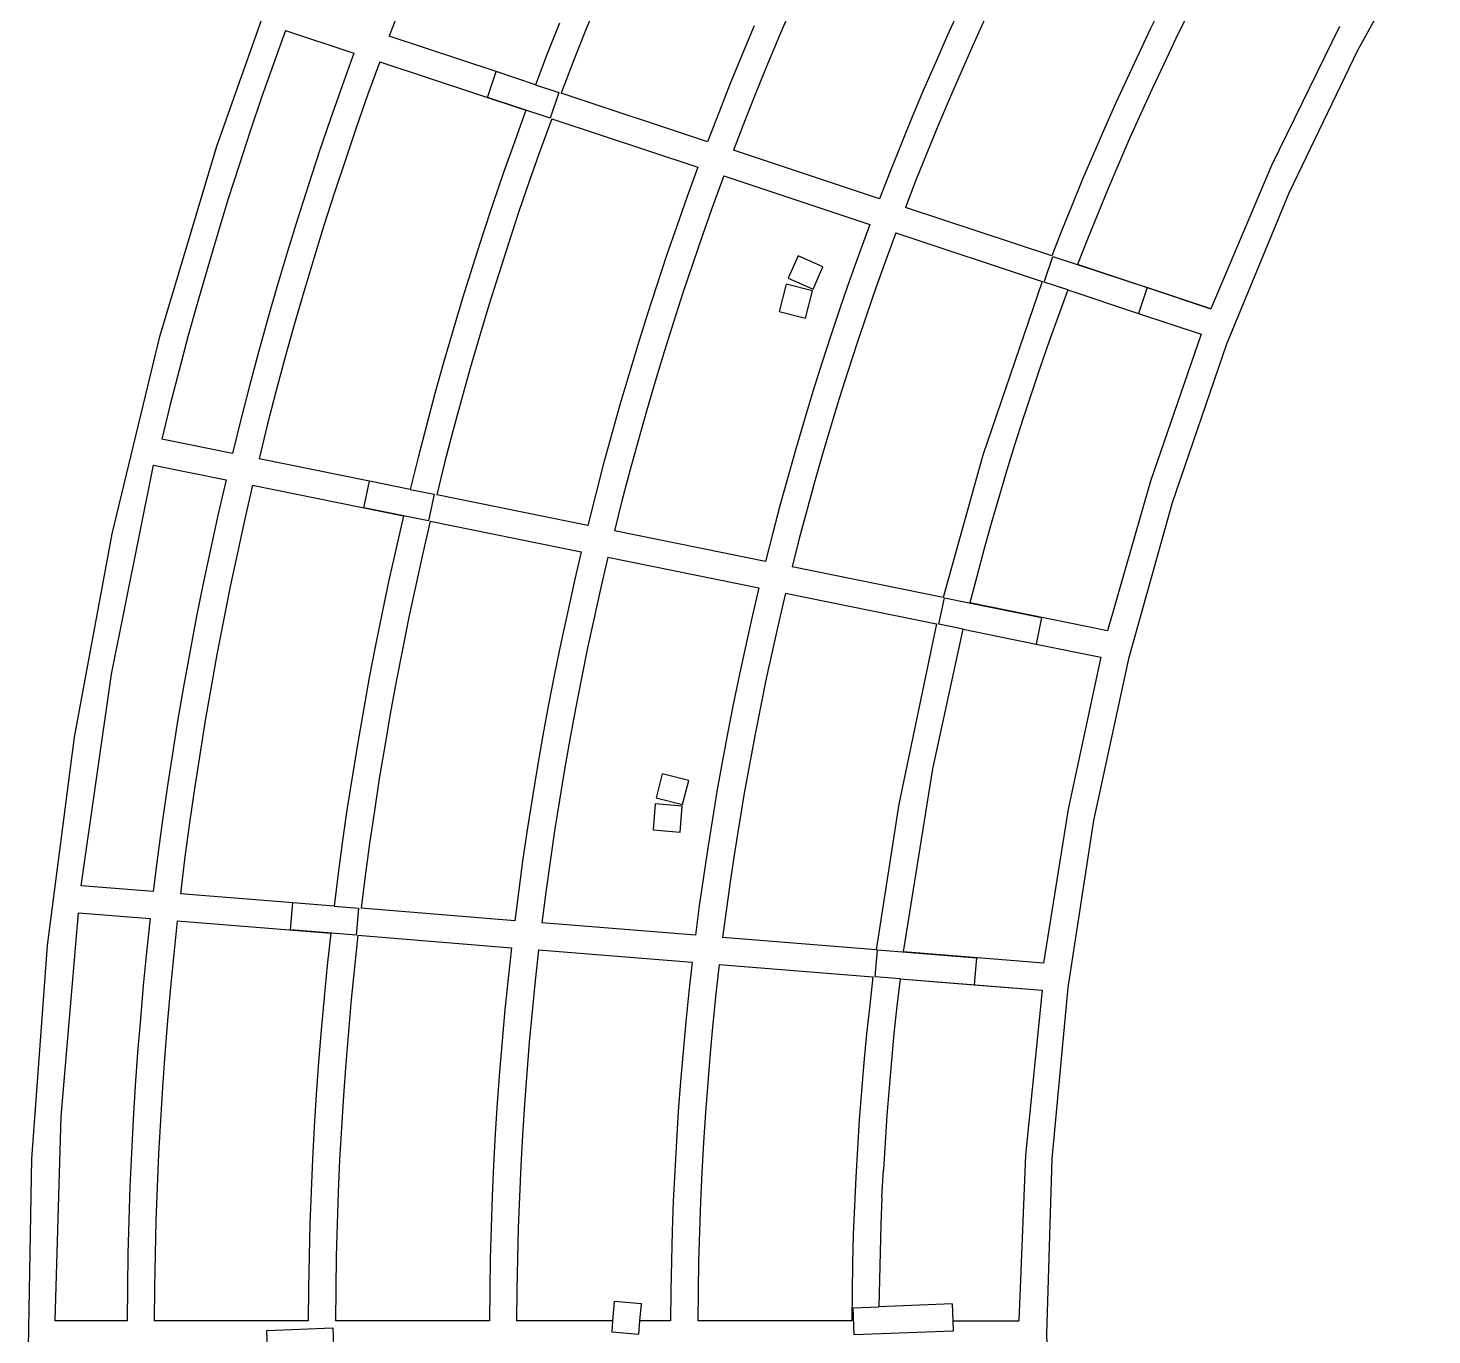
# Model space of a CAD drawing. Extents: x -27280 to 27280, y -16671 to 16671.
# Drawn here: x 102 to 1962, y 12234 to 13966 of the extents above; entities that cross this region are included whole.
import ezdxf

# ---------------------------------------------------------------- set-up
doc = ezdxf.new("R2010")
doc.units = 0
doc.header["$MEASUREMENT"] = 0
doc.layers.get('0').update_dxf_attribs({"linetype": 'CONTINUOUS'})

msp = doc.modelspace()

# ---------------------------------------------------------------- linework, layer by layer
for p, q in [((1961.5, 14114), (1862.9, 13936.1)), ((351.7, 13809.6), (438.1, 14052.7)), ((596.4, 13998.1), (580.1, 13955.2)), ((855.8, 14000.9), (839.5, 13960.6)), ((1113.4, 13993.9), (1097.2, 13956.2)), ((1335.6, 13991), (1319.5, 13955.5)), ((1605.1, 13998.2), (1588.9, 13965.4)), ((805.6, 13972.6), (789.5, 13931.8)), ((1063.5, 13968.9), (1047.6, 13930.7)), ((1368.9, 13977.2), (1352.9, 13942.1)), ((1637.9, 13983.4), (1622, 13951)), ((1839, 13968.2), (1748.8, 13783.6)), ((442.8, 13962.8), (426.8, 13918.4)), ((442.8, 13962.8), (533.4, 13932.7)), ((721.7, 13908.2), (580.1, 13955.2)), ((839.5, 13960.6), (823.6, 13920.1)), ((1097.2, 13956.2), (1081.4, 13918.3)), ((1319.5, 13955.5), (1303.7, 13919.9)), ((1588.9, 13965.4), (1573.1, 13932.4)), ((1622, 13951), (1606.3, 13918.3)), ((533.4, 13932.7), (517.7, 13889.2)), ((789.5, 13931.8), (773.9, 13890.9)), ((1047.6, 13930.7), (1032, 13892.3)), ((1352.9, 13942.1), (1337.3, 13906.8)), ((1573.1, 13932.4), (1557.6, 13899.3)), ((1862.9, 13936.1), (1771.8, 13747)), ((426.8, 13918.4), (411.2, 13873.9)), ((567.6, 13921.4), (552, 13878.2)), ((567.6, 13921.4), (761.3, 13857.1)), ((823.6, 13920.1), (808.1, 13879.5)), ((1081.4, 13918.3), (1065.9, 13880.3)), ((1303.7, 13919.9), (1288.2, 13884.1)), ((1606.3, 13918.3), (1590.9, 13885.6)), ((710.3, 13874), (721.7, 13908.2)), ((721.7, 13908.2), (721.7, 13908.2)), ((773.9, 13890.9), (721.7, 13908.2)), ((1032, 13892.3), (1016.7, 13853.8)), ((1337.3, 13906.8), (1322, 13871.3)), ((1557.6, 13899.3), (1542.4, 13866.1)), ((411.2, 13873.9), (396.1, 13829.2)), ((517.7, 13889.2), (502.4, 13845.6)), ((552, 13878.2), (536.8, 13835)), ((793.4, 13846.5), (710.3, 13874)), ((773.9, 13890.9), (804.7, 13880.6)), ((804.7, 13880.6), (793.4, 13846.5)), ((1001.9, 13815.2), (808.1, 13879.5)), ((1065.9, 13880.3), (1050.8, 13842.2)), ((1288.2, 13884.1), (1273.1, 13848.2)), ((1590.9, 13885.6), (1575.9, 13852.7)), ((761.3, 13857.1), (746.4, 13815.9)), ((1322, 13871.3), (1307, 13835.8)), ((1542.4, 13866.1), (1527.6, 13832.7)), ((502.4, 13845.6), (487.5, 13801.9)), ((795.5, 13845.8), (780.7, 13804.9)), ((795.5, 13845.8), (989.2, 13781.5)), ((1016.7, 13853.8), (1001.9, 13815.2)), ((1050.8, 13842.2), (1036.1, 13803.9)), ((1273.1, 13848.2), (1258.4, 13812.1)), ((1575.9, 13852.7), (1561.1, 13819.7)), ((396.1, 13829.2), (381.4, 13784.4)), ((536.8, 13835), (522.1, 13791.5)), ((1307, 13835.8), (1292.3, 13800)), ((1527.6, 13832.7), (1513, 13799.2)), ((1561.1, 13819.7), (1546.7, 13786.5)), ((276.4, 13557), (351.7, 13809.6)), ((487.5, 13801.9), (473.1, 13758)), ((746.4, 13815.9), (731.8, 13774.6)), ((780.7, 13804.9), (766.2, 13763.9)), ((1229.9, 13739.5), (1036.1, 13803.9)), ((1258.4, 13812.1), (1243.9, 13775.9)), ((1292.3, 13800), (1278, 13764.2)), ((381.4, 13784.4), (367, 13739.4)), ((522.1, 13791.5), (507.7, 13748)), ((989.2, 13781.5), (975, 13742.6)), ((1513, 13799.2), (1498.7, 13765.6)), ((1546.7, 13786.5), (1532.6, 13753.2)), ((1748.8, 13783.6), (1668.8, 13593.9)), ((731.8, 13774.6), (717.6, 13733.1)), ((766.2, 13763.9), (752.1, 13722.8)), ((1023.4, 13770.1), (1009.3, 13731.6)), ((1023.4, 13770.1), (1217.1, 13705.8)), ((1243.9, 13775.9), (1229.9, 13739.5)), ((1278, 13764.2), (1264.1, 13728.2)), ((1498.7, 13765.6), (1484.8, 13731.8)), ((473.1, 13758), (459, 13713.9)), ((507.7, 13748), (493.7, 13704.3)), ((1532.6, 13753.2), (1518.8, 13719.8)), ((1771.8, 13747), (1689.5, 13547.2)), ((367, 13739.4), (353.2, 13694.3)), ((717.6, 13733.1), (703.8, 13691.5)), ((975, 13742.6), (961.2, 13703.5)), ((1009.3, 13731.6), (995.6, 13692.9)), ((1457.9, 13663.9), (1264.1, 13728.2)), ((1484.8, 13731.8), (1471.2, 13697.9)), ((459, 13713.9), (445.4, 13669.7)), ((752.1, 13722.8), (738.5, 13681.6)), ((1518.8, 13719.8), (1505.3, 13686.2)), ((353.2, 13694.3), (339.7, 13649.1)), ((493.7, 13704.3), (480.2, 13660.5)), ((703.8, 13691.5), (690.5, 13649.8)), ((961.2, 13703.5), (947.7, 13664.4)), ((995.6, 13692.9), (982.2, 13654.1)), ((1217.1, 13705.8), (1203.7, 13669.2)), ((1251.3, 13694.5), (1238, 13658.2)), ((1251.3, 13694.5), (1445.1, 13630.2)), ((1471.2, 13697.9), (1457.9, 13663.9)), ((445.4, 13669.7), (432.2, 13625.5)), ((738.5, 13681.6), (725.2, 13640.2)), ((1203.7, 13669.2), (1190.6, 13632.5)), ((1505.3, 13686.2), (1492.1, 13652.5)), ((480.2, 13660.5), (467.1, 13616.5)), ((947.7, 13664.4), (934.6, 13625.1)), ((982.2, 13654.1), (969.2, 13615.1)), ((1121.8, 13663.9), (1108.8, 13634.3)), ((1154.8, 13649.4), (1121.8, 13663.9)), ((1238, 13658.2), (1225, 13621.8)), ((1448, 13629.2), (1459.4, 13663.4)), ((1459.4, 13663.4), (1584.2, 13622)), ((1668.8, 13593.9), (1492.1, 13652.5)), ((339.7, 13649.1), (326.6, 13603.7)), ((690.5, 13649.8), (677.5, 13608)), ((725.2, 13640.2), (712.3, 13598.7)), ((1108.8, 13634.3), (1141.7, 13619.8)), ((1141.7, 13619.8), (1154.8, 13649.4)), ((1190.6, 13632.5), (1177.8, 13595.6)), ((432.2, 13625.5), (419.4, 13581)), ((467.1, 13616.5), (454.4, 13572.5)), ((934.6, 13625.1), (921.9, 13585.7)), ((969.2, 13615.1), (956.6, 13576.1)), ((1106, 13626.3), (1096.9, 13590.2)), ((1140.9, 13617.5), (1106, 13626.3)), ((1131.8, 13581.3), (1140.9, 13617.5)), ((1225, 13621.8), (1212.4, 13585.3)), ((1445.1, 13630.2), (1366.7, 13399.7)), ((1479.3, 13618.9), (1448, 13629.2)), ((1479.3, 13618.9), (1466.7, 13584.9)), ((1479.3, 13618.9), (1572.8, 13587.8)), ((1584.2, 13622), (1572.8, 13587.8)), ((1584.2, 13622), (1668.8, 13593.9)), ((326.6, 13603.7), (314, 13558.3)), ((677.5, 13608), (664.8, 13566)), ((712.3, 13598.7), (699.8, 13557.1)), ((1177.8, 13595.6), (1165.4, 13558.6)), ((419.4, 13581), (407, 13536.5)), ((921.9, 13585.7), (909.5, 13546.2)), ((1096.9, 13590.2), (1131.8, 13581.3)), ((1212.4, 13585.3), (1200, 13548.7)), ((1466.7, 13584.9), (1454.4, 13550.8)), ((1572.8, 13587.8), (1655.9, 13560.2)), ((1572.8, 13587.8), (1572.8, 13587.8)), ((314, 13558.3), (301.9, 13512.7)), ((454.4, 13572.5), (442.1, 13528.3)), ((664.8, 13566), (652.6, 13523.9)), ((956.6, 13576.1), (944.3, 13536.9)), ((1165.4, 13558.6), (1153.4, 13521.6)), ((1655.9, 13560.2), (1588.6, 13365.6)), ((213.3, 13295.7), (276.4, 13557)), ((699.8, 13557.1), (687.6, 13515.3)), ((909.5, 13546.2), (897.5, 13506.5)), ((1200, 13548.7), (1188.1, 13511.9)), ((1454.4, 13550.8), (1442.5, 13516.6)), ((1689.5, 13547.2), (1617.3, 13336.9)), ((407, 13536.5), (395, 13491.8)), ((442.1, 13528.3), (430.2, 13484)), ((652.6, 13523.9), (640.8, 13481.7)), ((944.3, 13536.9), (932.5, 13497.6)), ((1153.4, 13521.6), (1141.6, 13484.4)), ((301.9, 13512.7), (290.1, 13467)), ((687.6, 13515.3), (675.9, 13473.5)), ((897.5, 13506.5), (885.9, 13466.8)), ((1188.1, 13511.9), (1176.4, 13475.1)), ((1442.5, 13516.6), (1430.9, 13482.2)), ((395, 13491.8), (383.5, 13447.1)), ((430.2, 13484), (418.7, 13439.6)), ((932.5, 13497.6), (920.9, 13458.2)), ((1141.6, 13484.4), (1130.3, 13447)), ((290.1, 13467), (278.8, 13421.2)), ((640.8, 13481.7), (629.4, 13439.4)), ((675.9, 13473.5), (664.6, 13431.5)), ((885.9, 13466.8), (874.7, 13426.9)), ((1176.4, 13475.1), (1165.2, 13438.1)), ((1430.9, 13482.2), (1419.6, 13447.8)), ((383.5, 13447.1), (372.4, 13402.2)), ((920.9, 13458.2), (909.8, 13418.7)), ((1130.3, 13447), (1119.2, 13409.6)), ((1419.6, 13447.8), (1408.6, 13413.3)), ((418.7, 13439.6), (407.7, 13395.1)), ((629.4, 13439.4), (618.4, 13397)), ((664.6, 13431.5), (653.6, 13389.5)), ((1165.2, 13438.1), (1154.2, 13401.1)), ((372.4, 13402.2), (278.8, 13421.2)), ((874.7, 13426.9), (863.8, 13387)), ((909.8, 13418.7), (899, 13379.1)), ((1119.2, 13409.6), (1108.5, 13372.1)), ((1408.6, 13413.3), (1397.9, 13378.6)), ((553.9, 13365.4), (407.7, 13395.1)), ((618.4, 13397), (607.8, 13354.5)), ((1154.2, 13401.1), (1143.6, 13363.9)), ((1366.7, 13399.7), (1314.1, 13211.3)), ((212.2, 13109.5), (267.8, 13386.7)), ((267.8, 13386.7), (364, 13367.2)), ((653.6, 13389.5), (643.1, 13347.3)), ((863.8, 13387), (853.3, 13346.9)), ((899, 13379.1), (888.5, 13339.4)), ((1108.5, 13372.1), (1098.2, 13334.5)), ((1397.9, 13378.6), (1387.6, 13343.9)), ((364, 13367.2), (353.6, 13322.2)), ((399.3, 13360), (389, 13315.3)), ((399.3, 13360), (599.3, 13319.5)), ((546.7, 13330.1), (553.9, 13365.4)), ((607.8, 13354.5), (553.9, 13365.4)), ((553.9, 13365.4), (553.9, 13365.4)), ((607.8, 13354.5), (639.6, 13348)), ((1143.6, 13363.9), (1133.4, 13326.6)), ((1588.6, 13365.6), (1531.9, 13167.1)), ((639.6, 13348), (632.4, 13312.8)), ((843.2, 13306.7), (643.1, 13347.3)), ((853.3, 13346.9), (843.2, 13306.7)), ((888.5, 13339.4), (878.5, 13299.6)), ((1098.2, 13334.5), (1088.2, 13296.8)), ((1387.6, 13343.9), (1377.5, 13309.1)), ((1617.3, 13336.9), (1559.7, 13130)), ((353.6, 13322.2), (343.7, 13277)), ((632.4, 13312.8), (546.7, 13330.1)), ((599.3, 13319.5), (589.4, 13276.8)), ((1133.4, 13326.6), (1123.5, 13289.3)), ((389, 13315.3), (379.1, 13270.6)), ((634.6, 13312.3), (624.8, 13270)), ((634.6, 13312.3), (834.7, 13271.7)), ((1078.6, 13259), (878.5, 13299.6)), ((1377.5, 13309.1), (1367.8, 13274.2)), ((163.4, 13026.3), (213.3, 13295.7)), ((1088.2, 13296.8), (1078.6, 13259)), ((1123.5, 13289.3), (1113.9, 13251.8)), ((343.7, 13277), (334.2, 13231.8)), ((379.1, 13270.6), (369.7, 13225.7)), ((589.4, 13276.8), (579.9, 13234)), ((624.8, 13270), (615.4, 13227.6)), ((834.7, 13271.7), (825.2, 13231.4)), ((870, 13264.6), (860.6, 13224.6)), ((870, 13264.6), (1070, 13224)), ((1367.8, 13274.2), (1358.5, 13239.2)), ((1314.1, 13211.3), (1113.9, 13251.8)), ((334.2, 13231.8), (325.1, 13186.5)), ((369.7, 13225.7), (360.6, 13180.8)), ((579.9, 13234), (570.8, 13191.2)), ((615.4, 13227.6), (606.3, 13185.1)), ((825.2, 13231.4), (816.2, 13191)), ((860.6, 13224.6), (851.6, 13184.5)), ((1070, 13224), (1061.1, 13186)), ((1358.5, 13239.2), (1349.4, 13204.1)), ((1105.3, 13216.9), (1096.5, 13179.2)), ((1105.3, 13216.9), (1305.4, 13176.3)), ((1308.4, 13175.7), (1315.6, 13210.9)), ((1315.6, 13210.9), (1444.5, 13184.8)), ((325.1, 13186.5), (316.4, 13141.1)), ((570.8, 13191.2), (562.1, 13148.2)), ((816.2, 13191), (807.5, 13150.5)), ((1061.1, 13186), (1052.5, 13148)), ((1531.9, 13167.1), (1349.4, 13204.1)), ((360.6, 13180.8), (352, 13135.7)), ((606.3, 13185.1), (597.7, 13142.5)), ((851.6, 13184.5), (843, 13144.4)), ((1096.5, 13179.2), (1087.9, 13141.5)), ((1305.4, 13176.3), (1255.1, 12937.4)), ((1300.3, 12984), (1340.7, 13169.1)), ((1340.7, 13169.1), (1308.4, 13175.7)), ((1340.7, 13169.1), (1437.3, 13149.5)), ((1444.5, 13184.8), (1437.3, 13149.5)), ((807.5, 13150.5), (799.2, 13109.9)), ((1437.3, 13149.5), (1523.1, 13132.1)), ((316.4, 13141.1), (308.2, 13095.7)), ((352, 13135.7), (343.8, 13090.6)), ((562.1, 13148.2), (553.8, 13105.2)), ((597.7, 13142.5), (589.5, 13099.8)), ((843, 13144.4), (834.8, 13104.2)), ((1052.5, 13148), (1044.2, 13109.8)), ((1087.9, 13141.5), (1079.7, 13103.7)), ((1523.1, 13132.1), (1479.5, 12930.6)), ((1559.7, 13130), (1513.3, 12915.5)), ((172.3, 12829.1), (212.2, 13109.5)), ((308.2, 13095.7), (300.3, 13050.1)), ((553.8, 13105.2), (546, 13062.1)), ((589.5, 13099.8), (581.6, 13057.1)), ((799.2, 13109.9), (791.3, 13069.3)), ((834.8, 13104.2), (826.9, 13063.9)), ((1044.2, 13109.8), (1036.3, 13071.6)), ((1079.7, 13103.7), (1071.9, 13065.9)), ((343.8, 13090.6), (336.1, 13045.4)), ((546, 13062.1), (538.5, 13018.9)), ((581.6, 13057.1), (574.2, 13014.3)), ((791.3, 13069.3), (783.8, 13028.6)), ((826.9, 13063.9), (819.4, 13023.5)), ((1036.3, 13071.6), (1028.8, 13033.4)), ((1071.9, 13065.9), (1064.4, 13028)), ((300.3, 13050.1), (292.9, 13004.5)), ((336.1, 13045.4), (328.7, 13000.2)), ((127.7, 12749.8), (163.4, 13026.3)), ((538.5, 13018.9), (531.4, 12975.7)), ((783.8, 13028.6), (776.6, 12987.8)), ((819.4, 13023.5), (812.3, 12983.1)), ((1028.8, 13033.4), (1021.6, 12995)), ((1064.4, 13028), (1057.3, 12990)), ((292.9, 13004.5), (286, 12958.8)), ((328.7, 13000.2), (321.8, 12954.9)), ((574.2, 13014.3), (567.1, 12971.4)), ((776.6, 12987.8), (769.8, 12946.9)), ((812.3, 12983.1), (805.6, 12942.6)), ((1021.6, 12995), (1014.8, 12956.6)), ((1057.3, 12990), (1050.5, 12951.9)), ((1261.4, 12741.5), (1300.3, 12984)), ((531.4, 12975.7), (524.7, 12932.4)), ((567.1, 12971.4), (560.5, 12928.4)), ((942, 12977.6), (933.9, 12945.8)), ((976.9, 12968.8), (942, 12977.6)), ((968.8, 12937), (976.9, 12968.8)), ((286, 12958.8), (279.4, 12913.1)), ((321.8, 12954.9), (315.3, 12909.5)), ((769.8, 12946.9), (763.4, 12906)), ((933.9, 12945.8), (968.8, 12937)), ((1014.8, 12956.6), (1008.3, 12918.1)), ((1050.5, 12951.9), (1044.1, 12913.8)), ((524.7, 12932.4), (518.4, 12889.1)), ((560.5, 12928.4), (554.3, 12885.4)), ((805.6, 12942.6), (799.2, 12902)), ((932.6, 12937.6), (929.7, 12903.1)), ((968.4, 12934.6), (932.6, 12937.6)), ((965.6, 12900.2), (968.4, 12934.6)), ((1255.1, 12937.4), (1225.4, 12744.4)), ((1479.5, 12930.6), (1447, 12726.6)), ((279.4, 12913.1), (273.3, 12867.3)), ((315.3, 12909.5), (309.2, 12864)), ((1008.3, 12918.1), (1002.2, 12879.6)), ((1044.1, 12913.8), (1038, 12875.6)), ((1513.3, 12915.5), (1479.2, 12694.3)), ((518.4, 12889.1), (512.5, 12845.6)), ((763.4, 12906), (757.4, 12865)), ((799.2, 12902), (793.2, 12861.4)), ((929.7, 12903.1), (965.6, 12900.2)), ((554.3, 12885.4), (548.4, 12842.4)), ((1002.2, 12879.6), (996.4, 12841)), ((1038, 12875.6), (1032.3, 12837.4)), ((273.3, 12867.3), (267.6, 12821.4)), ((309.2, 12864), (303.6, 12818.5)), ((757.4, 12865), (751.8, 12824)), ((793.2, 12861.4), (787.6, 12820.8)), ((512.5, 12845.6), (507.1, 12802.2)), ((548.4, 12842.4), (543, 12799.3)), ((996.4, 12841), (991, 12802.4)), ((1032.3, 12837.4), (1026.9, 12799.1)), ((267.6, 12821.4), (172.3, 12829.1)), ((452.3, 12806.6), (303.6, 12818.5)), ((751.8, 12824), (746.5, 12782.9)), ((787.6, 12820.8), (782.4, 12780)), ((449.4, 12770.7), (452.3, 12806.6)), ((452.3, 12806.6), (452.3, 12806.6)), ((507.1, 12802.2), (452.3, 12806.6)), ((507.1, 12802.2), (539.5, 12799.6)), ((539.5, 12799.6), (536.6, 12763.7)), ((746.5, 12782.9), (543, 12799.3)), ((991, 12802.4), (986, 12763.7)), ((1026.9, 12799.1), (1021.9, 12760.8)), ((145.7, 12523.2), (168.5, 12793.3)), ((168.5, 12793.3), (263.5, 12785.6)), ((263.5, 12785.6), (258.8, 12741.4)), ((299.4, 12782.7), (294.7, 12738.7)), ((299.4, 12782.7), (502.9, 12766.4)), ((986, 12763.7), (782.4, 12780)), ((536.6, 12763.7), (449.4, 12770.7)), ((502.9, 12766.4), (498.2, 12723.7)), ((538.8, 12763.5), (534.1, 12721.1)), ((538.8, 12763.5), (742.2, 12747.1)), ((1225.4, 12744.4), (1021.9, 12760.8)), ((106.9, 12467.4), (127.7, 12749.8)), ((258.8, 12741.4), (254.4, 12697)), ((742.2, 12747.1), (737.7, 12706.1)), ((778.1, 12744.3), (773.6, 12703.4)), ((778.1, 12744.3), (981.6, 12727.9)), ((1224.1, 12708.4), (1227, 12744.3)), ((1227, 12744.3), (1358.1, 12733.8)), ((1447, 12726.6), (1261.4, 12741.5)), ((294.7, 12738.7), (290.4, 12694.6)), ((498.2, 12723.7), (494, 12681)), ((534.1, 12721.1), (529.9, 12678.6)), ((981.6, 12727.9), (977.2, 12688.4)), ((1017.5, 12725), (1013.1, 12685.8)), ((1017.5, 12725), (1221, 12708.7)), ((1358.1, 12733.8), (1355.2, 12697.9)), ((737.7, 12706.1), (733.5, 12665)), ((773.6, 12703.4), (769.5, 12662.6)), ((1221, 12708.7), (1216.7, 12670.8)), ((1256.9, 12705.8), (1224.1, 12708.4)), ((1256.9, 12705.8), (1252.8, 12669.7)), ((1256.9, 12705.8), (1445.1, 12690.7)), ((1256.9, 12705.8), (1355.2, 12697.9)), ((254.4, 12697), (250.5, 12652.7)), ((290.4, 12694.6), (286.4, 12650.5)), ((977.2, 12688.4), (973.1, 12648.9)), ((1013.1, 12685.8), (1009, 12646.5)), ((1355.2, 12697.9), (1445.1, 12690.7)), ((1445.1, 12690.7), (1423.3, 12472.1)), ((1479.2, 12694.3), (1458.1, 12467.1)), ((494, 12681), (490.1, 12638.3)), ((529.9, 12678.6), (526.1, 12636.1)), ((733.5, 12665), (729.8, 12623.8)), ((1216.7, 12670.8), (1212.7, 12632.9)), ((1252.8, 12669.7), (1248.9, 12633.6)), ((250.5, 12652.7), (246.9, 12608.3)), ((286.4, 12650.5), (282.9, 12606.4)), ((769.5, 12662.6), (765.7, 12621.7)), ((973.1, 12648.9), (969.4, 12609.4)), ((1009, 12646.5), (1005.4, 12607.2)), ((490.1, 12638.3), (486.6, 12595.5)), ((526.1, 12636.1), (522.6, 12593.6)), ((1212.7, 12632.9), (1209.1, 12595)), ((1248.9, 12633.6), (1245.5, 12597.5)), ((729.8, 12623.8), (726.4, 12582.7)), ((765.7, 12621.7), (762.3, 12580.7)), ((969.4, 12609.4), (966.1, 12569.8)), ((246.9, 12608.3), (243.8, 12563.9)), ((282.9, 12606.4), (279.7, 12562.2)), ((486.6, 12595.5), (483.6, 12552.7)), ((522.6, 12593.6), (519.5, 12551)), ((1005.4, 12607.2), (1002.1, 12567.9)), ((1209.1, 12595), (1205.8, 12557)), ((1245.5, 12597.5), (1242.3, 12561.3)), ((726.4, 12582.7), (723.3, 12541.4)), ((762.3, 12580.7), (759.3, 12539.8)), ((243.8, 12563.9), (241, 12519.5)), ((279.7, 12562.2), (277, 12518)), ((966.1, 12569.8), (963.1, 12530.2)), ((1002.1, 12567.9), (999.1, 12528.5)), ((1205.8, 12557), (1202.9, 12519)), ((1242.3, 12561.3), (1239.5, 12525.1)), ((483.6, 12552.7), (480.9, 12509.8)), ((519.5, 12551), (516.8, 12508.4)), ((723.3, 12541.4), (720.7, 12500.2)), ((759.3, 12539.8), (756.7, 12498.8)), ((137.5, 12252.5), (145.7, 12523.2)), ((241, 12519.5), (238.7, 12475)), ((277, 12518), (274.7, 12473.8)), ((963.1, 12530.2), (960.6, 12490.6)), ((999.1, 12528.5), (996.5, 12489.1)), ((1202.9, 12519), (1200.4, 12481)), ((1239.5, 12525.1), (1237, 12488.9)), ((480.9, 12509.8), (478.6, 12467)), ((516.8, 12508.4), (514.5, 12465.8)), ((720.7, 12500.2), (718.5, 12459)), ((756.7, 12498.8), (754.4, 12457.8)), ((960.6, 12490.6), (958.4, 12450.9)), ((996.5, 12489.1), (994.3, 12449.7)), ((1200.4, 12481), (1198.3, 12442.9)), ((1237, 12488.9), (1234.8, 12452.6)), ((101.8, 12180.6), (106.9, 12467.4)), ((238.7, 12475), (236.7, 12430.5)), ((274.7, 12473.8), (272.7, 12429.6)), ((478.6, 12467), (476.6, 12424.1)), ((514.5, 12465.8), (512.6, 12423.1)), ((1423.3, 12472.1), (1414.4, 12252.5)), ((1458.1, 12467.1), (1450.9, 12234.7)), ((718.5, 12459), (716.6, 12417.7)), ((754.4, 12457.8), (752.6, 12416.7)), ((958.4, 12450.9), (956.5, 12411.3)), ((994.3, 12449.7), (992.5, 12410.3)), ((1198.3, 12442.9), (1196.5, 12404.9)), ((1233, 12416.4), (1234.8, 12452.6)), ((236.7, 12430.5), (235.2, 12386)), ((272.7, 12429.6), (271.2, 12385.3)), ((476.6, 12424.1), (475.1, 12381.2)), ((512.6, 12423.1), (511.1, 12380.5)), ((716.6, 12417.7), (715.1, 12376.4)), ((752.6, 12416.7), (751.1, 12375.7)), ((956.5, 12411.3), (955.1, 12371.6)), ((992.5, 12410.3), (991.1, 12370.9)), ((1196.5, 12404.9), (1195, 12366.8)), ((1233, 12416.4), (1231.5, 12380.1)), ((235.2, 12386), (234, 12341.5)), ((271.2, 12385.3), (270, 12341)), ((475.1, 12381.2), (474, 12338.3)), ((511.1, 12380.5), (510, 12337.8)), ((715.1, 12376.4), (714, 12335.1)), ((751.1, 12375.7), (750, 12334.6)), ((955.1, 12371.6), (954, 12331.9)), ((991.1, 12370.9), (990, 12331.4)), ((1231.5, 12380.1), (1230.4, 12343.8)), ((1195, 12366.8), (1194, 12328.7)), ((234, 12341.5), (233.3, 12297)), ((270, 12341), (269.3, 12296.8)), ((474, 12338.3), (473.3, 12295.4)), ((510, 12337.8), (509.3, 12295.2)), ((714, 12335.1), (713.3, 12293.8)), ((750, 12334.6), (749.3, 12293.5)), ((954, 12331.9), (953.3, 12292.2)), ((990, 12331.4), (989.3, 12291.9)), ((1230.4, 12343.8), (1229.5, 12307.5)), ((1194, 12328.7), (1193.3, 12290.6)), ((233.3, 12297), (232.9, 12252.5)), ((269.3, 12296.8), (268.9, 12252.5)), ((473.3, 12295.4), (472.9, 12252.5)), ((509.3, 12295.2), (508.9, 12252.5)), ((713.3, 12293.8), (712.9, 12252.5)), ((749.3, 12293.5), (748.9, 12252.5)), ((1229.5, 12307.5), (1229, 12271.2)), ((878.3, 12278.2), (876.2, 12252.5)), ((914.2, 12275.2), (878.3, 12278.2)), ((912.3, 12252.5), (914.2, 12275.2)), ((953.3, 12292.2), (952.9, 12252.5)), ((989.3, 12291.9), (988.9, 12252.5)), ((1193.3, 12290.6), (1192.9, 12252.5)), ((1326, 12275), (1229, 12271.2)), ((1326, 12275), (1326.9, 12252.5)), ((1194.6, 12269.9), (1229, 12271.2)), ((1196, 12233.9), (1194.6, 12269.9)), ((232.9, 12252.5), (137.5, 12252.5)), ((472.9, 12252.5), (268.9, 12252.5)), ((417.9, 12239.8), (505.3, 12243.2)), ((418.8, 12216.5), (417.9, 12239.8)), ((505.3, 12243.2), (506.7, 12207.2)), ((712.9, 12252.5), (508.9, 12252.5)), ((876.2, 12252.5), (748.9, 12252.5)), ((876.2, 12252.5), (875, 12238)), ((875, 12238), (910.9, 12235.1)), ((910.9, 12235.1), (912.3, 12252.5)), ((952.9, 12252.5), (912.3, 12252.5)), ((1192.9, 12252.5), (988.9, 12252.5)), ((1327.4, 12239), (1196, 12233.9)), ((1326.9, 12252.5), (1414.4, 12252.5)), ((1326.9, 12252.5), (1327.4, 12239)), ((1450.9, 12234.7), (1456.7, 12024.9))]:
    msp.add_line(p, q)

doc.saveas('drawing.dxf')
